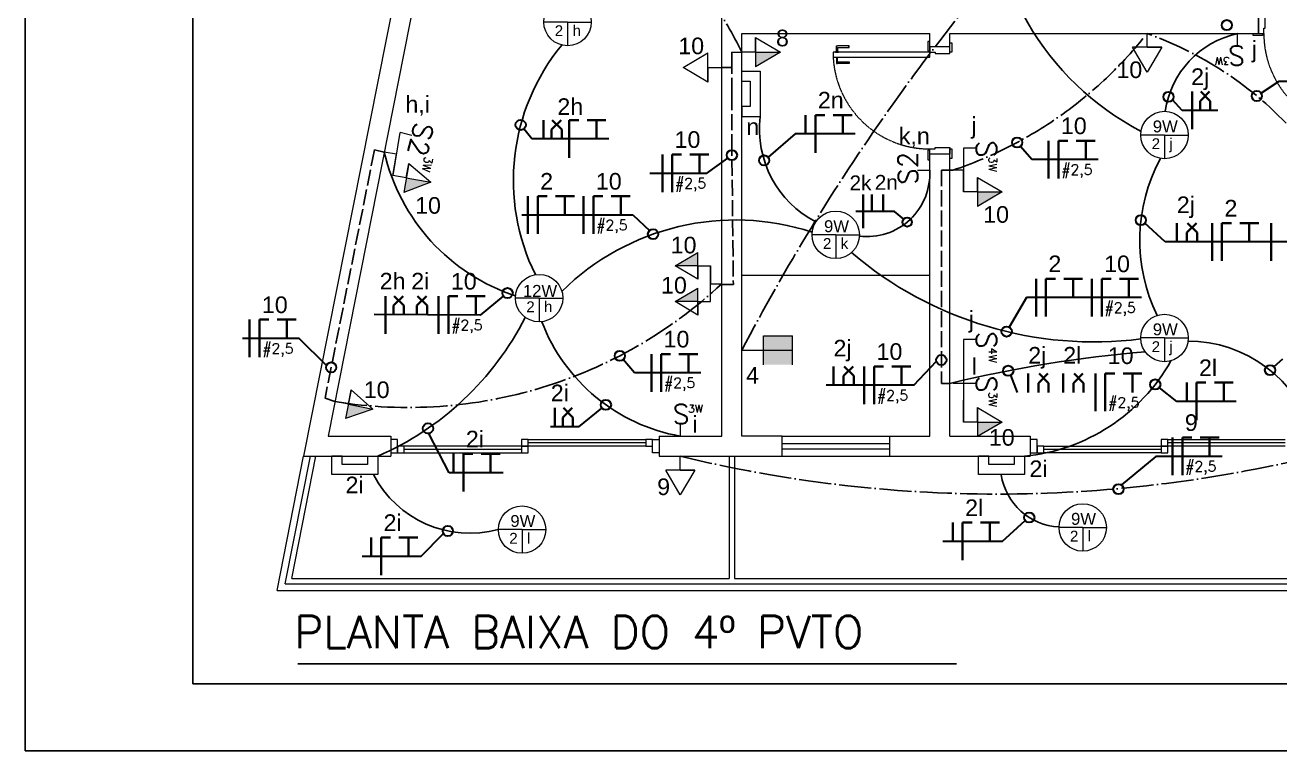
# Model space of a CAD drawing. Header units: millimetres. Extents: x 18652 to 51407, y 18252 to 30404.
# Drawn here: x 31086 to 32021, y 18252 to 18793 of the extents above; entities that cross this region are included whole.
import ezdxf

# ---------------------------------------------------------------- set-up
doc = ezdxf.new("R2010")
doc.units = ezdxf.units.MM
for name, pattern in [('ACAD_ISO02W100', [15, 12, -3]), ('ACAD_ISO04W100', [30, 24, -3, 0, -3]), ('HIDDEN', [0.375, 0.25, -0.125])]:
    doc.linetypes.add(name, pattern=pattern)
for name, color, linetype, lineweight in [('ARQ09252C', 252, 'Continuous', 9), ('EJEL05130C', 130, 'Continuous', 30), ('EJEL0550C', 50, 'Continuous', 35), ('EJEL0580C', 80, 'Continuous', 9), ('EJEL25170C', 170, 'Continuous', 25), ('EJEL25170T', 170, 'ACAD_ISO02W100', 25), ('EJEL25170TP', 1, 'ACAD_ISO04W100', 25), ('EJEL3040C', 40, 'Continuous', 9), ('EJELFORMATO', 170, 'Continuous', 25)]:
    doc.layers.add(name, color=color, linetype=linetype, lineweight=lineweight)
doc.layers.add('P02', color=2, linetype='Continuous')
doc.styles.add('ROMANS', font='romans.shx')
doc.styles.add('ROMANSI', font='RomanS')
doc.styles.add('SR60', font='simplex', dxfattribs={"height": 0.15})
doc.styles.add('SR80', font='SIMPLEX', dxfattribs={"height": 0.1})
doc.styles.get("Standard").update_dxf_attribs({"font": 'arial.ttf'})

# ---------------------------------------------------------------- blocks, each defined once
blk = doc.blocks.new('arandext')
at = {"layer": 'EJEL0580C', "linetype": 'Continuous'}
for p, q in [((0, 10.02), (0, 18.02)), ((0, -10.02), (0, 10.02)), ((0, -10.02), (0, -18.02))]:
    blk.add_line(p, q, dxfattribs=at)
blk.add_lwpolyline([(0, 18.02), (14.46, 18.02), (14.46, -18.02), (0, -18.02)], dxfattribs=at)
at = {"layer": 'EJEL0580C'}
blk.add_lwpolyline([(0, 10.02), (6.46, 10.02), (6.46, -10.02), (0, -10.02)], dxfattribs=at)
blk = doc.blocks.new('A$C30B02EAA')
at = {"layer": 'EJEL0580C'}
h = blk.add_hatch(color=256, dxfattribs=at)
h.dxf.hatch_style = 1
h.paths.add_polyline_path([(0, 0), (0, -16.9), (28.7, 0)])
for p, q in [((0, 0), (0, 16.9)), ((0, 16.9), (0, -16.9)), ((0, 16.9), (28.7, 0)), ((0, 0), (-15.9, 0)), ((28.7, 0), (0, -16.9)), ((0, 0), (28.7, 0))]:
    blk.add_line(p, q, dxfattribs=at)
blk = doc.blocks.new('tomada m 2')
at = {"layer": 'EJEL0580C'}
h = blk.add_hatch(color=256, dxfattribs=at)
h.dxf.hatch_style = 1
h.paths.add_polyline_path([(11317.04, 26610.91), (11327.01, 26610.91), (11317.04, 26627.81)])
h = blk.add_hatch(color=256, dxfattribs=at)
h.dxf.hatch_style = 1
h.paths.add_polyline_path([(11343.66, 26610.91), (11353.64, 26610.91), (11343.66, 26627.81)])
for p, q in [((11307.06, 26610.91), (11317.04, 26627.81)), ((11317.04, 26627.81), (11327.01, 26610.91)), ((11317.04, 26610.91), (11317.04, 26627.81)), ((11333.69, 26610.91), (11343.66, 26627.81)), ((11343.66, 26627.81), (11353.64, 26610.91)), ((11343.66, 26610.91), (11343.66, 26627.81)), ((11317.04, 26610.91), (11307.06, 26610.91)), ((11307.06, 26610.91), (11327.01, 26610.91)), ((11317.04, 26610.91), (11317.04, 26601.56)), ((11343.66, 26610.91), (11333.69, 26610.91)), ((11333.69, 26610.91), (11353.64, 26610.91)), ((11343.66, 26610.91), (11343.66, 26601.56)), ((11317.04, 26601.56), (11343.66, 26601.56)), ((11343.66, 26601.56), (11330.35, 26601.56)), ((11330.35, 26601.56), (11330.35, 26595.09)), ((11330.35, 26595.09), (11330.35, 26593.14))]:
    blk.add_line(p, q, dxfattribs=at)
blk = doc.blocks.new('A$C358D43A7')
at = {"layer": 'EJEL0580C'}
for p, q in [((0, 0), (0, 16.9)), ((0, 16.9), (0, -16.9)), ((0, 16.9), (28.7, 0)), ((0, 0), (-15.9, 0)), ((28.7, 0), (0, -16.9))]:
    blk.add_line(p, q, dxfattribs=at)
blk = doc.blocks.new('A$C0AE3526C')
at = {"layer": 'EJEL0580C'}
h = blk.add_hatch(color=256, dxfattribs=at)
h.dxf.hatch_style = 1
h.paths.add_polyline_path([(47.6, 15.9), (15.9, 15.9), (15.9, -15.9), (47.6, -15.9)])
h = blk.add_hatch(color=256, dxfattribs=at)
h.dxf.hatch_style = 1
h.paths.add_polyline_path([(47.6, -15.9), (47.6, 0), (15.9, 0), (15.9, -15.9)])
for p, q in [((15.9, 15.9), (47.6, 15.9)), ((15.9, -15.9), (15.9, 15.9)), ((15.9, -15.9), (15.9, 15.9)), ((47.6, -15.9), (47.6, 15.9)), ((47.6, -15.9), (47.6, 15.9)), ((-7.9, 0), (47.6, 0)), ((0, 0), (47.6, 0))]:
    blk.add_line(p, q, dxfattribs=at)
blk = doc.blocks.new('A$C244824F9')
at = {"layer": 'EJEL0580C'}
blk.add_line((6.6, 0), (-6.6, 0), dxfattribs=at)
for s, height, style, p in [('S', 21.2, 'SR80', (6.7, 8.3)), ('3W', 8.46, 'SR60', (19.3, -8.6))]:
    blk.add_text(s, height=height, rotation=270, dxfattribs=dict(at, style=style)).set_placement(p)
blk = doc.blocks.new('A$C3D7A1D48')
at = {"layer": 'EJEL0580C'}
blk.add_line((6.6, 0), (-6.6, 0), dxfattribs=at)
at = {"layer": 'EJEL0580C', "style": 'SR80'}
blk.add_text('S2', height=21.16, rotation=270, dxfattribs=at).set_placement((6.6, 16.1))
blk = doc.blocks.new('A$C71E37391')
at = {"layer": 'EJEL0550C', "ltscale": 0.015}
for p, q in [((7.02, 14.03), (-7.02, 14.03)), ((0, 0), (0, 14.03))]:
    blk.add_line(p, q, dxfattribs=at)
blk = doc.blocks.new('A$C1116134A')
at = {"layer": 'EJEL0550C', "ltscale": 0.015}
for p, q in [((0, -14.03), (0, 14.03)), ((0, 14.03), (7.02, 14.03))]:
    blk.add_line(p, q, dxfattribs=at)
blk = doc.blocks.new('A$C33D512FD')
at = {"layer": 'EJEL0550C', "ltscale": 0.015}
for p, q in [((-3.76, 7), (3.26, 14.02)), ((3.76, 7), (-3.26, 14.02)), ((-3.76, -0.01), (-3.76, 7)), ((3.76, -0.01), (3.76, 7))]:
    blk.add_line(p, q, dxfattribs=at)
blk = doc.blocks.new('TYFYTFTY')
at = {"layer": 'EJEL0580C'}
for q in [(-208, 0), (208, 0), (0, -208)]:
    blk.add_line((0, 0), q, dxfattribs=at)
blk.add_circle((0, 0), 208, dxfattribs=at)

msp = doc.modelspace()

# ---------------------------------------------------------------- linework, layer by layer
at = {"layer": 'ARQ09252C'}
for p, q in [((31388.36, 18950.69), (31293.63, 18471.59)), ((31393.94, 18901.59), (31311.89, 18486.59)), ((31605.14, 18486.59), (31605.14, 18801.59)), ((32005.14, 18786.59), (32005.14, 18801.59)), ((31620.14, 18786.59), (31760.14, 18786.59)), ((31620.14, 18486.59), (31620.14, 18786.59)), ((31760.14, 18776.59), (31760.14, 18786.59)), ((31775.14, 18786.59), (32005.14, 18786.59)), ((31775.14, 18776.59), (31775.14, 18786.59)), ((31690.66, 18773.08), (31690.66, 18777.32)), ((31690.66, 18777.32), (31691.45, 18777.32)), ((31700.16, 18777.32), (31691.45, 18777.32)), ((31691.45, 18776.19), (31691.45, 18773.08)), ((31691.45, 18776.19), (31700.16, 18776.19)), ((31699.98, 18776.19), (31699.98, 18777.32)), ((31700.16, 18776.19), (31700.16, 18777.32)), ((31775.14, 18776.59), (31760.14, 18776.59)), ((31691.45, 18773.08), (31690.66, 18773.08)), ((31690.66, 18768.61), (31690.66, 18764.37)), ((31691.45, 18765.5), (31691.45, 18768.61)), ((31690.66, 18764.37), (31691.45, 18764.37)), ((31691.45, 18765.5), (31700.16, 18765.5)), ((31700.16, 18764.37), (31691.45, 18764.37)), ((31699.98, 18765.5), (31699.98, 18764.37)), ((31700.16, 18765.5), (31700.16, 18764.37)), ((31760.14, 18486.59), (31760.14, 18696.59)), ((31775.14, 18696.59), (31760.14, 18696.59)), ((31775.14, 18486.59), (31775.14, 18696.59)), ((31620.14, 18606.59), (31760.14, 18606.59)), ((31311.89, 18486.59), (31358.51, 18486.59)), ((31358.51, 18486.59), (31358.51, 18471.59)), ((31558.51, 18486.59), (31605.14, 18486.59)), ((31558.51, 18486.59), (31558.51, 18471.59)), ((31650.14, 18486.59), (31620.14, 18486.59)), ((31650.14, 18471.59), (31650.14, 18486.59)), ((31650.14, 18486.59), (31730.14, 18486.59)), ((31730.14, 18486.59), (31760.14, 18486.59)), ((31730.14, 18486.59), (31730.14, 18471.59)), ((31775.14, 18486.59), (31835.14, 18486.59)), ((31835.14, 18486.59), (31835.14, 18471.59)), ((31456.01, 18479.09), (31368.51, 18479.09)), ((31461.01, 18484.09), (31548.51, 18484.09)), ((31548.51, 18481.59), (31461.01, 18481.59)), ((31548.51, 18479.09), (31461.01, 18479.09)), ((31650.14, 18481.09), (31730.14, 18481.09)), ((31650.14, 18477.09), (31730.14, 18477.09)), ((31845.14, 18479.09), (31932.64, 18479.09)), ((31937.64, 18484.09), (32025.14, 18484.09)), ((32025.14, 18481.59), (31937.64, 18481.59)), ((32025.14, 18479.09), (31937.64, 18479.09)), ((31273.86, 18371.59), (31293.63, 18471.59)), ((31279.94, 18376.59), (31298.73, 18471.59)), ((31284.81, 18380.59), (31302.8, 18471.59)), ((31293.63, 18471.59), (31358.51, 18471.59)), ((31456.01, 18476.59), (31368.51, 18476.59)), ((31368.51, 18474.09), (31456.01, 18474.09)), ((31558.51, 18471.59), (31650.14, 18471.59)), ((31610.64, 18471.59), (31610.64, 18380.59)), ((31614.64, 18471.59), (31614.64, 18380.59)), ((31650.14, 18471.59), (31730.14, 18471.59)), ((31730.14, 18471.59), (31835.14, 18471.59)), ((31932.64, 18476.59), (31845.14, 18476.59)), ((31932.64, 18474.09), (31845.14, 18474.09)), ((31279.94, 18376.59), (32090.14, 18376.59)), ((31284.81, 18380.59), (31610.64, 18380.59)), ((31614.64, 18380.59), (32086.14, 18380.59)), ((31273.86, 18371.59), (31780.14, 18371.59)), ((31780.14, 18371.59), (31795.14, 18371.59)), ((31795.14, 18371.59), (32095.14, 18371.59))]:
    msp.add_line(p, q, dxfattribs=at)
for points in [[(32005.14, 18801.59), (32005.14, 18786.59), (32009.14, 18786.59), (32009.14, 18790.59), (32010.14, 18790.59), (32010.14, 18801.59), (32005.14, 18801.59)], [(31775.14, 18776.59), (31760.14, 18776.59), (31760.14, 18772.59), (31764.14, 18772.59), (31764.14, 18771.59), (31775.14, 18771.59), (31775.14, 18776.59)], [(31775.14, 18696.59), (31760.14, 18696.59), (31760.14, 18700.59), (31764.14, 18700.59), (31764.14, 18701.59), (31775.14, 18701.59), (31775.14, 18696.59)]]:
    msp.add_lwpolyline(points, dxfattribs=at)
for points in [[(32008.14, 18785.09), (32001.14, 18785.09), (32001.14, 18786.59), (32008.14, 18786.59)], [(31758.64, 18780.59), (31758.64, 18773.59), (31760.14, 18773.59), (31760.14, 18780.59)], [(31776.64, 18779.59), (31776.64, 18772.59), (31775.14, 18772.59), (31775.14, 18779.59)], [(31688.14, 18772.59), (31688.14, 18769.09), (31760.14, 18769.09), (31760.14, 18772.59)], [(31758.64, 18699.59), (31758.64, 18692.59), (31760.14, 18692.59), (31760.14, 18699.59)], [(31776.64, 18700.59), (31776.64, 18693.59), (31775.14, 18693.59), (31775.14, 18700.59)], [(31363.51, 18484.09), (31358.51, 18484.09), (31358.51, 18474.09), (31363.51, 18474.09)], [(31368.51, 18479.09), (31363.51, 18479.09), (31363.51, 18474.09), (31368.51, 18474.09)], [(31461.01, 18484.09), (31456.01, 18484.09), (31456.01, 18479.09), (31461.01, 18479.09)], [(31461.01, 18479.09), (31456.01, 18479.09), (31456.01, 18474.09), (31461.01, 18474.09)], [(31553.51, 18484.09), (31548.51, 18484.09), (31548.51, 18479.09), (31553.51, 18479.09)], [(31553.51, 18484.09), (31558.51, 18484.09), (31558.51, 18474.09), (31553.51, 18474.09)], [(31840.14, 18484.09), (31835.14, 18484.09), (31835.14, 18474.09), (31840.14, 18474.09)], [(31845.14, 18479.09), (31840.14, 18479.09), (31840.14, 18474.09), (31845.14, 18474.09)], [(31937.64, 18484.09), (31932.64, 18484.09), (31932.64, 18479.09), (31937.64, 18479.09)], [(31937.64, 18479.09), (31932.64, 18479.09), (31932.64, 18474.09), (31937.64, 18474.09)]]:
    msp.add_lwpolyline(points, close=True, dxfattribs=at)
for points in [[(31689.9, 18772.78), (31689.9, 18772.59), (31692.21, 18772.59), (31692.21, 18772.78, 0.414214), (31691.91, 18773.08), (31690.2, 18773.08, 0.414214)], [(31689.9, 18768.91), (31689.9, 18769.09), (31692.21, 18769.09), (31692.21, 18768.91, -0.414214), (31691.91, 18768.61), (31690.2, 18768.61, -0.414214)]]:
    msp.add_lwpolyline(points, format="xyb", close=True, dxfattribs=at)
at = {"layer": 'ARQ09252C', "linetype": 'HIDDEN'}
for centre in [(32081.14, 18786.59), (31760.14, 18772.59)]:
    msp.add_arc(centre, 72, 180, 270, dxfattribs=at)
at = {"layer": 'EJEL05130C', "ltscale": 0.2}
for p, q in [((32020.31, 18750.81), (32007.14, 18742.12)), ((32069.73, 18750.81), (32020.31, 18750.81)), ((31948.41, 18729.24), (31941.16, 18737.14)), ((31974.85, 18729.24), (31948.41, 18729.24)), ((31463.56, 18708.05), (31457.72, 18715.47)), ((31659.96, 18711.81), (31639.73, 18694.54)), ((31704.55, 18711.81), (31659.96, 18711.81)), ((31521.12, 18708.05), (31463.56, 18708.05)), ((31836.23, 18692.7), (31827.78, 18702.53)), ((31593.71, 18682.32), (31609.68, 18693.72)), ((31885.66, 18692.7), (31836.23, 18692.7)), ((31593.71, 18682.32), (31551.72, 18682.32)), ((31497.61, 18651.35), (31456.17, 18651.35)), ((31539.14, 18651.35), (31489.71, 18651.35)), ((31733.96, 18654.06), (31705.16, 18654.06)), ((31740.77, 18648.26), (31733.96, 18654.06)), ((31935.64, 18631.29), (31920.58, 18645.22)), ((32049.7, 18631.29), (31935.64, 18631.29)), ((31425.37, 18576.83), (31442.66, 18590.82)), ((31876.35, 18589.83), (31832.4, 18589.83)), ((31917.88, 18589.83), (31868.45, 18589.83)), ((31425.37, 18576.83), (31346.2, 18577.32)), ((31290.25, 18559.35), (31248.17, 18559.35)), ((31310.63, 18539.26), (31290.25, 18559.35)), ((31540.16, 18533.74), (31531.71, 18543.57)), ((32023.01, 18543.93), (32016.64, 18538.28)), ((31589.59, 18533.74), (31540.16, 18533.74)), ((31748.29, 18524.46), (31765.16, 18542.35)), ((31748.29, 18524.46), (31682.9, 18524.46)), ((31825.63, 18519.15), (31820.7, 18532.09)), ((31944.2, 18512.41), (31931.22, 18522.79)), ((31498.64, 18493.54), (31515.93, 18507.53)), ((31988.57, 18512.41), (31944.2, 18512.41)), ((31401.97, 18459.27), (31386.93, 18488.64)), ((31498.64, 18493.54), (31477.64, 18493.54)), ((31928.57, 18471.53), (31902.96, 18450.21)), ((31978, 18471.53), (31928.57, 18471.53)), ((31442.23, 18459.27), (31401.97, 18459.27)), ((31814.27, 18408.09), (31831.26, 18423.76)), ((31380.89, 18396.98), (31397.76, 18414)), ((31814.27, 18408.09), (31769.9, 18408.09)), ((31380.89, 18396.98), (31337.24, 18396.98))]:
    msp.add_line(p, q, dxfattribs=at)
at = {"layer": 'EJEL05130C'}
for p, q in [((31539.14, 18651.35), (31551.25, 18639.71)), ((31832.4, 18589.83), (31819.43, 18567.78))]:
    msp.add_line(p, q, dxfattribs=at)
at = {"layer": 'EJEL05130C', "ltscale": 0.001}
for centre, radius in [((31981.59, 18792.9), 3.8), ((31938.14, 18739.46), 3.8), ((32003.97, 18740.03), 3.8), ((31455.37, 18718.46), 3.8), ((31825.3, 18705.41), 3.8), ((31612.77, 18695.92), 3.8), ((31636.84, 18692.07), 3.8), ((31743.35, 18646.06), 3.39), ((31917.52, 18647.47), 3.8), ((31553.99, 18637.07), 3.8), ((31445.61, 18593.21), 3.8), ((31817.5, 18564.5), 3.8), ((31529.24, 18546.45), 3.8), ((31768.83, 18543.33), 3.8), ((31314.15, 18537.83), 3.8), ((31818.7, 18535.32), 3.8), ((32013.81, 18535.75), 3.8), ((31928.22, 18525.12), 3.8), ((31518.88, 18509.92), 3.8), ((31386.29, 18492.39), 3.8), ((31900.79, 18447.1), 3.8), ((31834.37, 18425.93), 3.8), ((31401.05, 18415.89), 3.8)]:
    msp.add_circle(centre, radius, dxfattribs=at)
at = {"layer": 'EJEL0550C', "ltscale": 0.015}
for p, q in [((31955.85, 18715.21), (31955.85, 18743.28)), ((31472.32, 18708.05), (31472.32, 18722.08)), ((31667.69, 18711.81), (31667.69, 18725.84)), ((31848.79, 18678.67), (31848.79, 18706.73)), ((31560.92, 18668.43), (31560.92, 18696.5)), ((31460.74, 18637.31), (31460.74, 18665.38)), ((31502.28, 18637.31), (31502.28, 18665.38)), ((31710.51, 18641.54), (31710.51, 18666.58)), ((31717.15, 18654.06), (31717.15, 18666.58)), ((31725.4, 18654.06), (31725.4, 18666.58)), ((31944.21, 18631.29), (31944.21, 18645.32)), ((31970.67, 18617.26), (31970.67, 18645.32)), ((32014.64, 18617.26), (32014.64, 18645.32)), ((31839.48, 18575.8), (31839.48, 18603.87)), ((31881.02, 18575.8), (31881.02, 18603.87)), ((31354.59, 18576.83), (31354.59, 18590.86)), ((31394.21, 18562.8), (31394.21, 18590.86)), ((31253.38, 18545.32), (31253.38, 18573.38)), ((31354.59, 18562.8), (31354.59, 18576.83)), ((31552.73, 18519.71), (31552.73, 18547.77)), ((31688.37, 18524.46), (31688.37, 18538.49)), ((31711.43, 18510.43), (31711.43, 18538.49)), ((31833.5, 18519.15), (31833.5, 18533.18)), ((31859.58, 18519.15), (31859.58, 18533.18)), ((31883.71, 18505.11), (31883.71, 18533.18)), ((31951.71, 18512.41), (31951.71, 18526.44)), ((31480.69, 18493.54), (31480.69, 18507.57)), ((31941.14, 18457.5), (31941.14, 18485.56)), ((31405.37, 18459.27), (31405.37, 18473.3)), ((31777.41, 18408.09), (31777.41, 18422.12)), ((31344.03, 18396.98), (31344.03, 18411.01))]:
    msp.add_line(p, q, dxfattribs=at)
at = {"layer": 'EJEL0580C'}
for p, q in [((31365.42, 18712.81), (31360.02, 18680.71)), ((31362.72, 18696.76), (31353.75, 18698.3)), ((31360.02, 18680.71), (31362.72, 18696.76)), ((31785.44, 18701.06), (31785.44, 18668.51)), ((31794.99, 18701.06), (31785.44, 18701.06)), ((31777.52, 18684.78), (31775.14, 18684.78)), ((31785.44, 18684.78), (31777.52, 18684.78)), ((31785.44, 18668.51), (31785.44, 18684.78)), ((31785.44, 18558.71), (31785.44, 18497.11)), ((31794.99, 18558.71), (31785.44, 18558.71)), ((31785.44, 18525.89), (31777.52, 18525.89)), ((31794.99, 18525.89), (31785.44, 18525.89)), ((31785.44, 18497.11), (31785.44, 18513.38))]:
    msp.add_line(p, q, dxfattribs=at)
at = {"layer": 'EJEL25170C'}
for centre, radius, start, end in [((32015.02, 18899.75), 209.99, 177.80983, 242.37363), ((32004.34, 18718.87), 69.32, 102.33336, 171.87803), ((31608.9, 18677.23), 158.97, 140.65798, 206.24407), ((31711.26, 18715.32), 77.96, 173.21994, 242.48999), ((31497.31, 18731.1), 147.26, 192.86669, 251.8712), ((32044.42, 18632.71), 127.76, 151.56947, 206.06396), ((31713.41, 18682.05), 46.81, 263.13999, 3.34574), ((31615.51, 18463.54), 184.11, 71.95239, 134.66786), ((31882.61, 18835.39), 278.6, 229.55967, 277.18383), ((31259.63, 18676.48), 223.46, 293.52379, 333.01574), ((31597.99, 18620.38), 135.87, 200.92446, 259.96864), ((31952.18, 18459.18), 98.29, 16.19378, 90), ((32003.05, 17579.03), 973.9, 94.84854, 103.53368), ((31817.16, 18611.85), 140.92, 275.53913, 330.60954), ((31417.66, 18495.27), 81.1, 207.44345, 285.03967), ((31858.61, 18464.57), 45.62, 188.51444, 267.3501)]:
    msp.add_arc(centre, radius, start, end, dxfattribs=at)
at = {"layer": 'EJEL25170T'}
for p, q in [((31612.64, 18761.33), (31612.82, 18772.68)), ((31612.82, 18772.68), (31620.14, 18772.57)), ((31612.64, 18761.33), (31605.14, 18761.33)), ((31612.64, 18741.59), (31612.64, 18761.33)), ((31612.64, 18741.59), (31612.64, 18707.53)), ((31612.64, 18707.53), (31613.85, 18599.55)), ((31346.4, 18699.82), (31309.58, 18514.88)), ((31353.75, 18698.3), (31346.4, 18699.82)), ((31777.52, 18684.78), (31768.83, 18684.78)), ((31768.83, 18684.78), (31768.83, 18525.89)), ((31613.85, 18599.55), (31605.14, 18599.55)), ((31768.83, 18525.89), (31775.14, 18525.89)), ((31309.58, 18514.88), (31316.97, 18512.33))]:
    msp.add_line(p, q, dxfattribs=at)
at = {"layer": 'EJEL25170TP'}
for centre, radius, start, end in [((33024.69, 17814.6), 1585.71, 122.19892, 152.34435), ((31344.63, 18638.25), 306.56, 26.01011, 59.20829), ((31679.43, 18977.7), 308.9, 288.51306, 321.78148), ((31832.31, 18533.53), 268.52, 11.82274, 70.46027), ((31371.56, 18849.99), 342.05, 260.81677, 313.06941), ((31810.45, 19447.13), 1003.71, 256.39353, 283.60647)]:
    msp.add_arc(centre, radius, start, end, dxfattribs=at)
at = {"layer": 'EJELFORMATO', "color": 7}
msp.add_lwpolyline([(31086.06, 18252.04), (35291.06, 18252.04), (35291.06, 21222.04), (31086.06, 21222.04)], close=True, dxfattribs=at)
at = {"layer": 'EJELFORMATO'}
msp.add_lwpolyline([(35241.06, 18302.04), (35241.06, 21172.04), (31211.06, 21172.04), (31211.06, 18302.04)], close=True, dxfattribs=at)
at = {"layer": 'P02'}
msp.add_line((31780.1, 18316.87, 0), (31289.27, 18316.87, 0), dxfattribs=at)

# ---------------------------------------------------------------- block references
at = {"layer": 'EJEL05130C', "rotation": 89.99999999999999}
msp.add_blockref('tomada m 2', (58198.28, 7269.76), dxfattribs=at)
at = {"layer": 'EJEL0550C'}
for name, p in [('A$C33D512FD', (31965.41, 18729.25)), ('A$C33D512FD', (31482.16, 18708.06)), ('A$C1116134A', (31491.55, 18708.05)), ('A$C71E37391', (31511.88, 18708.05)), ('A$C1116134A', (31674.98, 18711.81)), ('A$C71E37391', (31695.31, 18711.81)), ('A$C1116134A', (31856.08, 18692.7)), ('A$C71E37391', (31876.41, 18692.7)), ('A$C1116134A', (31568.21, 18682.46)), ('A$C71E37391', (31588.54, 18682.46)), ('A$C1116134A', (31468.03, 18651.35)), ('A$C71E37391', (31488.36, 18651.35)), ('A$C1116134A', (31509.57, 18651.35)), ('A$C71E37391', (31529.9, 18651.35)), ('A$C33D512FD', (31955.61, 18631.3)), ('A$C1116134A', (31977.96, 18631.29)), ('A$C71E37391', (31998.29, 18631.29)), ('A$C1116134A', (31846.77, 18589.83)), ('A$C71E37391', (31867.1, 18589.83)), ('A$C1116134A', (31888.31, 18589.83)), ('A$C71E37391', (31908.64, 18589.83)), ('A$C33D512FD', (31364.43, 18576.85)), ('A$C33D512FD', (31381.85, 18576.85)), ('A$C1116134A', (31401.5, 18576.83)), ('A$C71E37391', (31421.83, 18576.83)), ('A$C1116134A', (31260.67, 18559.35)), ('A$C71E37391', (31281, 18559.35)), ('A$C1116134A', (31560.02, 18533.74)), ('A$C71E37391', (31580.35, 18533.74)), ('A$C33D512FD', (31699.77, 18524.47)), ('A$C1116134A', (31718.71, 18524.46)), ('A$C71E37391', (31739.05, 18524.46)), ('A$C33D512FD', (31844.9, 18519.16)), ('A$C33D512FD', (31870.98, 18519.16)), ('A$C1116134A', (31891, 18519.15)), ('A$C71E37391', (31911.33, 18519.15)), ('A$C1116134A', (31959, 18512.41)), ('A$C71E37391', (31979.33, 18512.41)), ('A$C33D512FD', (31490.53, 18493.56)), ('A$C1116134A', (31948.43, 18471.53)), ('A$C71E37391', (31968.76, 18471.53)), ('A$C1116134A', (31412.66, 18459.27)), ('A$C71E37391', (31432.99, 18459.27)), ('A$C1116134A', (31784.69, 18408.09)), ('A$C71E37391', (31805.03, 18408.09)), ('A$C1116134A', (31351.32, 18396.98)), ('A$C71E37391', (31371.65, 18396.98))]:
    msp.add_blockref(name, p, dxfattribs=at)
at = {"layer": 'EJEL0580C'}
for name, p, xscale, yscale, zscale, rotation in [('A$C358D43A7', (31922.13, 18776.34), 0.645886, 0.645886, 0.645886, 270), ('A$C244824F9', (31989.53, 18782.08), 0.67988, 0.67988, 0.67988, 270), ('A$C358D43A7', (31594.89, 18761.33), 0.645886, 0.645886, 0.645886, 180), ('A$C3D7A1D48', (31369.8, 18711.76), 0.67988, 0.67988, 0.67988, 346.4606233918736), ('A$C3D7A1D48', (31755.63, 18684.82), 0.67988, 0.67988, 0.67988, 179.9999999999759), ('A$C30B02EAA', (31370.13, 18679.02), 0.645886, 0.645886, 0.645886, 350.4637041165122), ('A$C30B02EAA', (31327.03, 18510.34), 0.645886, 0.645886, 0.645886, 348.8156807435813), ('A$C244824F9', (31574.32, 18491.1), 0.67988, 0.67988, 0.67988, 90), ('arandext', (31331.74, 18471.59), 0.9475441421562776, 0.9475441421562776, 0.9475441421562776, 270), ('A$C358D43A7', (31574.32, 18461.34), 0.645886, 0.645886, 0.645886, 270), ('arandext', (31813.68, 18471.59), 0.9475441421562776, 0.9475441421562776, 0.9475441421562776, 270)]:
    msp.add_blockref(name, p, dxfattribs=dict(at, xscale=xscale, yscale=yscale, zscale=zscale, rotation=rotation))
for name, p, xscale, yscale, zscale in [('A$C30B02EAA', (31630.39, 18772.68), 0.645886, 0.645886, 0.645886), ('arandext', (31620.14, 18741.59), 0.9475441421562776, 0.9475441421562776, 0.9475441421562776), ('A$C30B02EAA', (31795.69, 18668.51), 0.645886, 0.645886, 0.645886), ('A$C0AE3526C', (31625.52, 18550.61), 0.67988, 0.67988, 0.67988), ('A$C30B02EAA', (31795.69, 18497.11), 0.645886, 0.645886, 0.645886)]:
    msp.add_blockref(name, p, dxfattribs=dict(at, xscale=xscale, yscale=yscale, zscale=zscale))
at = {"layer": 'EJEL3040C', "xscale": 0.08498500000000002, "yscale": 0.08498500000000002, "zscale": 0.08498500000000002}
for p in [(31490.3, 18795.18), (31935.14, 18710.97), (31690.14, 18636.59), (31469.11, 18589.45), (31935.14, 18559.74), (31456.41, 18416.95), (31874.2, 18418.53)]:
    msp.add_blockref('TYFYTFTY', p, dxfattribs=at)

# ---------------------------------------------------------------- texts
at = {"layer": 'EJEL05130C', "attachment_point": 1}
for s, width, gutter_width, insert, char_height in [('2', 42.2223, 40.23, (31480.75, 18792.73), 8.05), ('h', 42.2223, 40.23, (31493.99, 18792.78), 8.05), ('8', 64.9923, 61.92, (31645.62, 18789.45), 12.38), ('10', 64.9923, 61.92, (31572.81, 18783.55), 12.384), ('j', 64.9923, 61.92, (32000.23, 18781.11), 12.38), ('10', 64.9923, 61.92, (31899.29, 18765.8), 12.384), ('2j', 64.9923, 61.92, (31954.95, 18760.63), 12.384), ('h,i', 64.9923, 61.92, (31369.48, 18740.05), 12.384), ('2h', 64.9923, 61.92, (31482.71, 18738.32), 12.384), ('2n', 64.9923, 61.92, (31676.83, 18743.13), 12.384), ('n', 64.9923, 61.92, (31623.47, 18723.27), 12.38), ('j', 64.9923, 61.92, (31791.17, 18724.37), 12.38), ('10', 64.9923, 61.92, (31857.93, 18724.02), 12.384), ('9W', 46.6159, 44.41, (31926.41, 18721.82), 8.882), ('10', 64.9923, 61.92, (31570.05, 18713.79), 12.384), ('k,n', 64.9923, 61.92, (31737.13, 18716.47), 12.384), ('2', 42.2223, 40.23, (31925.59, 18708.52), 8.05), ('j', 42.2223, 40.23, (31938.83, 18708.57), 8.05), ('2', 64.9923, 61.92, (31469.88, 18682.67), 12.38), ('10', 64.9923, 61.92, (31511.41, 18682.67), 12.384), ('2k', 57.9933, 55.25, (31700.44, 18680.83), 11.05), ('2n', 57.9933, 55.25, (31719.21, 18681.21), 11.05), ('10', 64.9923, 61.92, (31376.67, 18664.7), 12.384), ('2j', 64.9923, 61.92, (31944.3, 18665.17), 12.384), ('10', 64.9923, 61.92, (31800.04, 18657.98), 12.384), ('2', 64.9923, 61.92, (31979.8, 18662.62), 12.38), ('9W', 46.6159, 44.41, (31681.41, 18647.44), 8.882), ('10', 64.9923, 61.92, (31567.14, 18635.15), 12.384), ('2', 42.2223, 40.23, (31680.59, 18634.15), 8.05), ('k', 42.2223, 40.23, (31693.83, 18634.19), 8.05), ('2', 64.9923, 61.92, (31848.62, 18621.16), 12.38), ('10', 64.9923, 61.92, (31890.15, 18621.16), 12.384), ('2h', 64.9923, 61.92, (31350.3, 18608.26), 12.384), ('2i', 64.9923, 61.92, (31373.79, 18608.26), 12.384), ('10', 64.9923, 61.92, (31403.35, 18608.16), 12.384), ('12W', 46.6159, 44.41, (31457.02, 18599.24), 8.882), ('10', 64.9923, 61.92, (31559.95, 18605.23), 12.384), ('10', 64.9923, 61.92, (31262.52, 18590.67), 12.384), ('2', 42.2223, 40.23, (31459.56, 18587.01), 8.05), ('h', 42.2223, 40.23, (31472.8, 18587.05), 8.05), ('j', 64.9923, 61.92, (31789.33, 18579.86), 12.38), ('9W', 46.6159, 44.41, (31926.41, 18570.59), 8.882), ('10', 64.9923, 61.92, (31561.86, 18565.07), 12.384), ('2j', 64.9923, 61.92, (31688.46, 18558.34), 12.384), ('10', 64.9923, 61.92, (31720.56, 18555.79), 12.384), ('2j', 64.9923, 61.92, (31833.59, 18553.02), 12.384), ('2l', 64.9923, 61.92, (31859.67, 18553.02), 12.384), ('10', 64.9923, 61.92, (31892.81, 18552.69), 12.384), ('2', 42.2223, 40.23, (31925.59, 18557.29), 8.05), ('j', 42.2223, 40.23, (31938.83, 18557.34), 8.05), ('l', 64.9923, 61.92, (31791.53, 18544.71), 12.38), ('2l', 64.9923, 61.92, (31960.84, 18543.73), 12.384), ('4', 64.9923, 61.92, (31623.34, 18538.17), 12.38), ('10', 64.9923, 61.92, (31338.42, 18527.36), 12.384), ('2i', 64.9923, 61.92, (31477.77, 18524.97), 12.384), ('i', 64.9923, 61.92, (31583.42, 18501.62), 12.38), ('9', 64.9923, 61.92, (31950.27, 18502.85), 12.38), ('2i', 64.9923, 61.92, (31414.5, 18490.6), 12.384), ('10', 64.9923, 61.92, (31804.23, 18491.85), 12.384), ('2i', 64.9923, 61.92, (31834.47, 18468.49), 12.384), ('2i', 64.9923, 61.92, (31324.83, 18456.41), 12.384), ('9', 64.9923, 61.92, (31557.1, 18455.05), 12.38), ('2l', 64.9923, 61.92, (31786.54, 18439.41), 12.384), ('2i', 64.9923, 61.92, (31353.16, 18428.3), 12.384), ('9W', 46.6159, 44.41, (31447.68, 18427.8), 8.882), ('9W', 46.6159, 44.41, (31865.48, 18429.38), 8.882), ('2', 42.2223, 40.23, (31446.86, 18414.5), 8.05), ('l', 42.2223, 40.23, (31460.1, 18414.54), 8.05), ('2', 42.2223, 40.23, (31864.65, 18416.08), 8.05), ('l', 42.2223, 40.23, (31877.89, 18416.13), 8.05)]:
    msp.add_mtext_dynamic_manual_height_columns(s, width=width, gutter_width=gutter_width, heights=[0], dxfattribs=dict(at, insert=insert, char_height=char_height))
at = {"layer": 'EJEL0580C'}
for s, height, rotation, style, p in [('S', 15.24, 270, 'SR80', (31795, 18707.02)), ('3W', 6.094, 260.4637, 'SR60', (31383.8, 18695.18)), ('3W', 6.094, 270, 'SR60', (31804.12, 18694.85)), ('S', 15.24, 270, 'SR80', (31795, 18564.68)), ('4W', 6.094, 270, 'SR60', (31804.12, 18552.51)), ('S', 15.24, 270, 'SR80', (31795, 18531.85)), ('3W', 6.094, 270, 'SR60', (31804.12, 18519.68))]:
    msp.add_text(s, height=height, rotation=rotation, dxfattribs=dict(at, style=style)).set_placement(p)
at = {"layer": 'EJEL3040C', "style": 'ROMANSI'}
for p in [(31858.24, 18681.42), (31570.36, 18671.19), (31511.72, 18640.07), (31890.46, 18578.56), (31403.66, 18565.55), (31262.83, 18548.07), (31562.17, 18522.46), (31720.87, 18513.18), (31893.16, 18507.87), (31950.58, 18460.25)]:
    msp.add_text('#2,5', height=7.629, dxfattribs=at).set_placement(p)
at = {"layer": 'P02', "style": 'ROMANS'}
msp.add_text('PLANTA BAIXA DO 4º PVTO', height=24, rotation=360, dxfattribs=at).set_placement((31286.79, 18328.67, 0))

doc.saveas('drawing.dxf')
